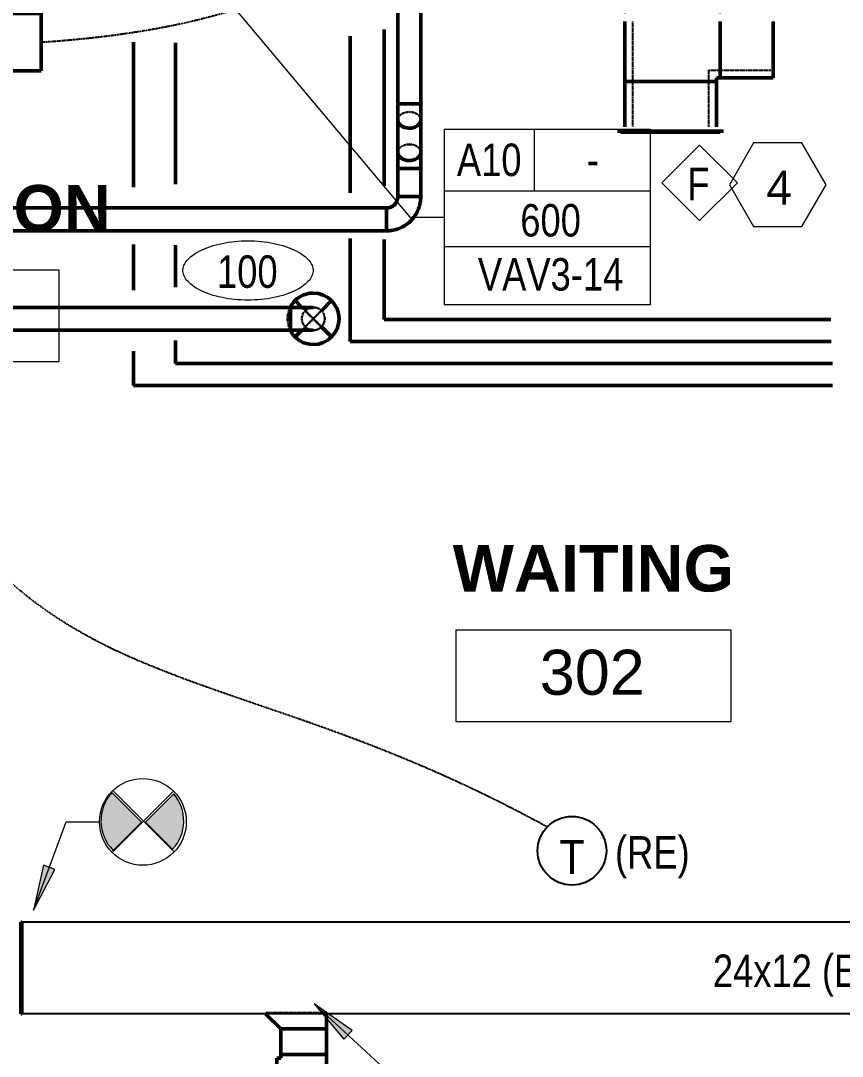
# Model space of a CAD drawing. Header units: inches. Extents: x 12453 to 15257, y -272 to 1517.
# Drawn here: x 13968.7 to 14183.9, y 220.9 to 492.3 of the extents above; entities that cross this region are included whole.
import ezdxf

# ---------------------------------------------------------------- set-up
doc = ezdxf.new("R2010")
doc.units = ezdxf.units.IN
doc.header["$MEASUREMENT"] = 0
for name, pattern in [('_ Hidden  _below_ behind_ beyond_', [0.09375, 0.0625, -0.03125]), ('Dash', [0.25, 0.125, -0.125]), ('Hidden 1_16_', [0.09374999999999999, 0.06249999999999999, -0.03124999999999999]), ('Hidden 1_32_', [0.0625, 0.03125, -0.03125])]:
    doc.linetypes.add(name, pattern=pattern)
for name, color, linetype, lineweight in [('A-ANNO-NOTE', 131, 'Continuous', 20), ('A-AREA-IDEN', 2, 'Continuous', 20), ('A-DETL', 90, 'Continuous', 9), ('A-DETL-DEMO', 6, 'Continuous', 18), ('G-ANNO-TEXT', 231, 'Continuous', 9), ('M-EQPM', 50, 'Continuous', 18), ('M-EQPM-HDLN', 50, 'Continuous', 18), ('M-EQPM-IDEN', 50, 'Continuous', 20), ('M-HVAC-CDFF', 50, 'Continuous', 50), ('M-HVAC-CDFF-IDEN', 2, 'Continuous', 20), ('M-HVAC-DUCT', 70, 'Continuous', 18), ('M-HVAC-DUCT-ANNO', 70, 'Continuous', 18), ('M-HVAC-DUCT-IDEN', 70, 'Continuous', 20)]:
    doc.layers.add(name, color=color, linetype=linetype, lineweight=lineweight)
doc.styles.add('Arial', font='arial.ttf', dxfattribs={"height": 11.80239520958082})
doc.styles.add('Arial_B', font='arialbd.ttf', dxfattribs={"height": 12.17707442258339})
doc.styles.add('Swis721 BT', font='swiss.ttf', dxfattribs={"width": 0.8, "height": 8.514637904468403})
doc.styles.add('Trebuchet MS', font='trebuc.ttf', dxfattribs={"height": 8.86153846153846})

# ---------------------------------------------------------------- blocks, each defined once
blk = doc.blocks.new('Rectangular Union - Standard-2905295-3RD FLOOR PLAN - NEW')
at = {"layer": 'M-HVAC-DUCT', "lineweight": 50}
for p, q in [((-0.125, -12), (-0.125, 12)), ((-0.125, 12), (0.125, 12)), ((0.125, 12), (0.125, -12)), ((-0.125, -12), (0.125, -12))]:
    blk.add_line(p, q, dxfattribs=at)
blk = doc.blocks.new('Round Elbow - 1 D-V174-3RD FLOOR PLAN - NEW')
at = {"layer": 'M-HVAC-DUCT', "lineweight": 50}
for p, q in [((-2.999999999999785, 5.999999999999663), (2.405550227566111e-13, 5.999999999999659)), ((2.432195580157115e-13, 5.999999999999659), (3.000000000000321, 5.999999999999654)), ((-5.999999999999742, -3.34215477997225e-13), (-5.999999999999742, 2.99999999999971)), ((-5.999999999999742, -3.000000000000394), (-5.999999999999742, -3.368800132563254e-13))]:
    blk.add_line(p, q, dxfattribs=at)
at = {"layer": 'M-HVAC-DUCT', "lineweight": 50, "flags": 128}
for points in [[(-2.999999999987721, 6.00000000000034), (-3.00239968000551, 5.880031997440368), (-3.00959488107901, 5.760255918092866), (-3.021574092426817, 5.640863378133644), (-3.03831814986006, 5.522045380157691), (-3.059800266464208, 5.403992007615215), (-3.08598607543081, 5.286892120718675), (-3.116833685055553, 5.170933054308192), (-3.15229374574028, 5.056300318152124), (-3.192309528953956, 4.943177300175306), (-3.236817017979319, 4.831744973074364), (-3.2857450103279, 4.722181604802357), (-3.339015231650137, 4.614662473375687), (-3.396542460955061, 4.509359586469144), (-3.458234666947191, 4.406441406237717), (-3.523993155258267, 4.306072579815349), (-3.59371272633507, 4.208413675912879), (-3.667281843735054, 4.113620927944907), (-3.744582812565113, 4.021845984085984), (-3.825491967766083, 3.933235664668814), (-3.909879871945577, 3.847931727302011), (-3.997611522464467, 3.766070640087718), (-4.088546567390948, 3.687783363303651), (-4.18253953005751, 3.613195139891331), (-4.279440041769248, 3.542425295097359), (-4.379093082382496, 3.47558704557673), (-4.481339228288561, 3.412787318270602), (-4.58601490746696, 3.354126579345688), (-4.692952661156595, 3.299698673470857), (-4.801981411768337, 3.24959067368502), (-4.912926736557437, 3.203882742098471), (-5.025611146671053, 3.162648001651746), (-5.139854371092041, 3.125952419132886), (-5.255473645030178, 3.093854699645476), (-5.372284002313335, 3.066406192694557), (-5.490098571286125, 3.043650810035046), (-5.608728873773997, 3.0256249554252), (-5.727985126594375, 3.01235746638747), (-5.847676545186459, 3.003869568073582), (-5.967611648812635, 3.000174839310602), (-5.999999999987721, 3.000000000000341)], [(-5.999999999987721, -2.999999999999658), (-5.640095992307123, -2.99280095994834), (-5.280767754265979, -2.971215356723405), (-4.922590134386609, -2.935277722684418), (-4.566136140459093, -2.885045550380596), (-4.211976022832004, -2.820599200570882), (-3.860676362142385, -2.742041773668006), (-3.512799162910596, -2.649498944796846), (-3.168900954442051, -2.543118762741642), (-2.829531900511938, -2.423071413101297), (-2.495234919210815, -2.289548946025888), (-2.166544814393091, -2.142764968979463), (-1.843987420114445, -1.982954305013095), (-1.528078759393793, -1.810372617098664), (-1.219324218699512, -1.625295999120226), (-0.9182177394313839, -1.428020534186657), (-0.6252410277256785, -1.218861820958295), (-0.3408627838221036, -0.9981544687583436), (-0.06553795224363056, -0.7662515622678255), (0.2002930060075414, -0.5235240966676428), (0.45620481810829, -0.2703603841243875), (0.7017880797498036, -0.007165432571468954), (0.9366499101033695, 0.2656397022130931), (1.16041458034033, 0.5476185902090264), (1.372724114721222, 0.8383201253479909), (1.573238863282768, 1.137279247187052), (1.761638045203199, 1.444017684905248), (1.937620261976917, 1.758044722436693), (2.100903979600389, 2.078857983510033), (2.251227978958922, 2.405944235343895), (2.388351773717204, 2.738780209710171), (2.51205599505738, 3.076833440051359), (2.622142742615324, 3.419563113312619), (2.718435901077555, 3.766420935128735), (2.800781421929968, 4.116852006977523), (2.869047569908161, 4.470295713897939), (2.923125133738722, 4.826186621356782), (2.962927600852253, 5.183955379821668), (2.988391295792553, 5.543029635597917), (2.999475482081834, 5.902834946476104), (3.000000000012278, 6.00000000000034)]]:
    blk.add_lwpolyline(points, dxfattribs=at)
blk = doc.blocks.new('Round Elbow - 1 D-V195-3RD FLOOR PLAN - NEW')
at = {"layer": 'M-HVAC-DUCT', "lineweight": 50}
for p, q in [((14067.50129805829, 470.4896909622692), (14070.50129805829, 470.489690962269)), ((14070.50129805829, 470.489690962269), (14073.50129805829, 470.4896909622692))]:
    blk.add_line(p, q, dxfattribs=at)
at = {"layer": 'M-HVAC-DUCT', "lineweight": 50, "flags": 128}
for points in [[(14067.5012980583, 470.4896909622695), (14067.5012980583, 470.2497549571499), (14067.5012980583, 470.0102027984545), (14067.5012980583, 469.7714177185361), (14067.5012980583, 469.5337817225839), (14067.5012980583, 469.2976749774994), (14067.5012980583, 469.0634752037067), (14067.5012980583, 468.8315570708847), (14067.5012980583, 468.6022915985726), (14067.5012980583, 468.376045562619), (14067.5012980583, 468.1531809084178), (14067.5012980583, 467.9340541718738), (14067.5012980583, 467.7190159090209), (14067.5012980583, 467.5084101352072), (14067.5012980583, 467.3025737747445), (14067.5012980583, 467.1018361218996), (14067.5012980583, 466.9065183140951), (14067.5012980583, 466.716932818159), (14067.5012980583, 466.5333829304408), (14067.5012980583, 466.3561622916066), (14067.5012980583, 466.2470502751505)], [(14073.5012980583, 466.2470502751505), (14073.5012980583, 466.4201043114469), (14073.5012980583, 466.5996688182525), (14073.5012980583, 466.7854565306615), (14073.5012980583, 466.9771702279664), (14073.5012980583, 467.1745032091483), (14073.5012980583, 467.3771397835333), (14073.5012980583, 467.5847557758282), (14073.5012980583, 467.7970190447354), (14073.5012980583, 468.0135900143047), (14073.5012980583, 468.2341222171837), (14073.5012980583, 468.4582628488925), (14073.5012980583, 468.6856533322346), (14073.5012980583, 468.915929890944), (14073.5012980583, 469.1487241316495), (14073.5012980583, 469.3836636332267), (14073.5012980583, 469.6203725425901), (14073.5012980583, 469.8584721759805), (14073.5012980583, 470.0975816247762), (14073.5012980583, 470.337318364866), (14073.5012980583, 470.4896909622695)]]:
    blk.add_lwpolyline(points, dxfattribs=at)
at = {"layer": 'M-HVAC-DUCT', "lineweight": 50}
for start_param, end_param in [(3.141592653589793, 4.712388980384683), (4.712388980384683, 6.283185307179586)]:
    blk.add_ellipse((14070.50129805829, 466.24705027515), major_axis=(3, 0), ratio=0.7071067811866101, start_param=start_param, end_param=end_param, dxfattribs=at)
blk = doc.blocks.new('Return Grille _350_ - 350FS-3207972-3RD FLOOR PLAN - NEW')
at = {"layer": 'M-HVAC-CDFF'}
for p, q in [((14125.06661754473, 463.3189450449469), (14152.81661754473, 463.3189450449469)), ((14125.94161754473, 463.0689450449468), (14151.94161754473, 463.0689450449468))]:
    blk.add_line(p, q, dxfattribs=at)
blk = doc.blocks.new('Rectangular Elbow - Mitered - Standard-2783415-3RD FLOOR PLAN - NEW')
at = {"layer": 'M-HVAC-DUCT', "lineweight": 50}
for p, q in [((-6.999999999999742, -6.00000000000033), (-6.999999999999742, 5.999999999999668)), ((-6.999999999999742, 5.999999999999668), (-6.00000000000033, 5.999999999999668)), ((5.999999999999666, 6.999999999999668), (-6.00000000000033, 6.999999999999668)), ((-6.00000000000033, 6.999999999999668), (-6.00000000000033, 5.999999999999668)), ((5.999999999999666, -6.00000000000033), (5.999999999999666, 6.999999999999666)), ((5.999999999999666, -6.00000000000033), (-6.999999999999742, -6.00000000000033))]:
    blk.add_line(p, q, dxfattribs=at)
blk = doc.blocks.new('Rectangular Tap - Beveled - Standard-2910268-3RD FLOOR PLAN - NEW')
at = {"layer": 'A-DETL-DEMO', "linetype": 'Hidden 1_16_', "lineweight": 30}
for p, q in [((-0.2399999999997785, -5.999999999999718), (-0.2399999999998297, 10.00000000000029)), ((-0.2399999999997977, 10.00000000000029), (2.451372438372345e-13, 10.00000000000029)), ((-0.001953124999735767, -5.999999999999717), (-0.2399999999997977, -5.999999999999717))]:
    blk.add_line(p, q, dxfattribs=at)
at = {"layer": 'M-HVAC-DUCT', "lineweight": 50}
for p, q in [((4.00000000000021, 6.000000000000279), (7.041034422172742e-13, 10.00000000000029)), ((4.00000000000021, -5.999999999999717), (4.00000000000021, 6.000000000000279)), ((4.00000000000021, -5.999999999999717), (3.417266469796231e-13, -5.999999999999717))]:
    blk.add_line(p, q, dxfattribs=at)
blk = doc.blocks.new('Round Diffuser _R-OMNI_ - R-OMNI-06-V236-3RD FLOOR PLAN - NEW')
at = {"layer": 'A-DETL-DEMO', "linetype": 'Hidden 1_16_', "lineweight": 30}
for p, q in [((-2.998618932067334, 2.998618932067203), (2.119939275628699, -2.119939275628854)), ((2.998618932068946, 2.998618932068343), (-2.119939275626034, -2.119939275626626))]:
    blk.add_line(p, q, dxfattribs=at)
blk.add_arc((7.354117315117036e-13, -9.937898164509555e-13), 6.750000000000678, 63.47184638809334, 116.5281536119006, dxfattribs=at)
at = {"layer": 'M-HVAC-CDFF'}
for p, q in [((-4.772970773008876, 4.772970773008752), (-2.999999999999194, 2.999999999999063)), ((4.772970773009852, 4.772970773009246), (3.000000000000806, 3.000000000000203)), ((-2.121320343558643, -2.121320343559236), (-4.772970773009516, -4.772970773010104)), ((2.121320343560557, -2.121320343560713), (4.772970773010464, -4.772970773010631))]:
    blk.add_line(p, q, dxfattribs=at)
for radius, start, end in [(6.750000000000687, 116.5447796917109, 179.9999999999999), (6.750000000000687, 359.9999999999996, 63.455220308286), (6.75000000000069, 179.9999999999998, 359.9999999999993)]:
    blk.add_arc((7.354117315117036e-13, -9.937898164509555e-13), radius, start, end, dxfattribs=at)
blk = doc.blocks.new('Round Elbow - 1 D-V232-3RD FLOOR PLAN - NEW')
at = {"layer": 'A-DETL-DEMO', "linetype": 'Hidden 1_16_', "lineweight": 30, "flags": 128}
for points in [[(12916.56178738359, 436.2976748771688), (12916.54481158696, 436.2976748771688), (12916.53742212944, 436.2976748771688), (12916.53707245081, 436.2976748771688)], [(12916.53707245081, 430.2976748771688), (12916.54187181085, 430.2976748771688), (12916.556262213, 430.2976748771688)]]:
    blk.add_lwpolyline(points, dxfattribs=at)
at = {"layer": 'A-DETL-DEMO', "linetype": 'Hidden 1_16_', "lineweight": 30}
for radius, start, end in [(3, 90, 180), (3.000000000000057, 179.9999999999989, 270.0000000000007)]:
    blk.add_arc((12916.5370724508, 433.2976748771684), radius, start, end, dxfattribs=at)
at = {"layer": 'M-HVAC-DUCT', "lineweight": 50}
for p, q in [((12922.5370724508, 436.2976748771685), (12922.5370724508, 433.2976748771684)), ((12922.5370724508, 433.2976748771684), (12922.5370724508, 430.2976748771684))]:
    blk.add_line(p, q, dxfattribs=at)
at = {"layer": 'M-HVAC-DUCT', "lineweight": 50, "flags": 128}
for points in [[(12922.53707245081, 436.2976748771688), (12922.2971364457, 436.2976748771688), (12922.057584287, 436.2976748771688), (12921.81879920708, 436.2976748771688), (12921.58116321113, 436.2976748771688), (12921.34505646604, 436.2976748771688), (12921.11085669225, 436.2976748771688), (12920.87893855943, 436.2976748771688), (12920.64967308712, 436.2976748771688), (12920.42342705116, 436.2976748771688), (12920.20056239696, 436.2976748771688), (12919.98143566042, 436.2976748771688), (12919.76639739757, 436.2976748771688), (12919.55579162375, 436.2976748771688), (12919.34995526329, 436.2976748771688), (12919.14921761044, 436.2976748771688), (12918.95389980264, 436.2976748771688), (12918.7643143067, 436.2976748771688), (12918.58076441898, 436.2976748771688), (12918.40354378015, 436.2976748771688), (12918.23293590542, 436.2976748771688), (12918.06921373099, 436.2976748771688), (12917.91263917742, 436.2976748771688), (12917.7634627306, 436.2976748771688), (12917.62192304101, 436.2976748771688), (12917.48824654197, 436.2976748771688), (12917.36264708736, 436.2976748771688), (12917.2453256095, 436.2976748771688), (12917.13646979776, 436.2976748771688), (12917.03625379818, 436.2976748771688), (12916.94483793501, 436.2976748771688), (12916.86236845412, 436.2976748771688), (12916.78897728908, 436.2976748771688), (12916.72478185011, 436.2976748771688), (12916.6698848362, 436.2976748771688), (12916.62437407088, 436.2976748771688), (12916.58832236167, 436.2976748771688), (12916.56178738359, 436.2976748771688)], [(12916.556262213, 430.2976748771688), (12916.58022063569, 430.2976748771688), (12916.61370875056, 430.2976748771688), (12916.65667298377, 430.2976748771688), (12916.7090446017, 430.2976748771688), (12916.77073982095, 430.2976748771688), (12916.84165994232, 430.2976748771688), (12916.92169150875, 430.2976748771688), (12917.0107064868, 430.2976748771688), (12917.10856247149, 430.2976748771688), (12917.21510291414, 430.2976748771688), (12917.33015737275, 430.2976748771688), (12917.45354178473, 430.2976748771688), (12917.58505876135, 430.2976748771688), (12917.72449790351, 430.2976748771688), (12917.87163613831, 430.2976748771688), (12918.02623807597, 430.2976748771688), (12918.18805638637, 430.2976748771688), (12918.35683219473, 430.2976748771688), (12918.53229549577, 430.2976748771688), (12918.71416558562, 430.2976748771688), (12918.90215151095, 430.2976748771688), (12919.09595253438, 430.2976748771688), (12919.29525861561, 430.2976748771688), (12919.49975090742, 430.2976748771688), (12919.70910226577, 430.2976748771688), (12919.92297777315, 430.2976748771688), (12920.14103527438, 430.2976748771688), (12920.36292592395, 430.2976748771688), (12920.58829474418, 430.2976748771688), (12920.81678119302, 430.2976748771688), (12921.0480197409, 430.2976748771688), (12921.28164045547, 430.2976748771688), (12921.51726959341, 430.2976748771688), (12921.75453019839, 430.2976748771688), (12921.99304270403, 430.2976748771688), (12922.23242554121, 430.2976748771688), (12922.47229574847, 430.2976748771688), (12922.53707245081, 430.2976748771688)]]:
    blk.add_lwpolyline(points, dxfattribs=at)
blk = doc.blocks.new('Nailor D35SST 3-10 - Nailor D35SST 3-10-3185913-3RD FLOOR PLAN - NEW')
at = {"layer": 'A-DETL-DEMO', "linetype": 'Hidden 1_16_', "lineweight": 30}
for p, q in [((51.00000000000023, 2.625000000000836), (51.00000000000023, 18.37500000000043)), ((51.00000000000023, -15.3749999999998), (51.00000000000023, 0.3750000000010764))]:
    blk.add_line(p, q, dxfattribs=at)
at = {"layer": 'M-EQPM', "lineweight": 50}
for p, q in [((-4.999999999999203, 24.49999999998726), (-4.999999999999203, 20.49999999998681)), ((-4.999999999999753, 24.50000000000033), (5.000000000000246, 24.50000000000033)), ((5.000000000000568, 20.49999999998681), (5.000000000000568, 24.49999999998726)), ((9.000000000000245, 20.50000000000033), (-8.999999999999753, 20.50000000000033)), ((-8.999999999999753, 20.50000000000033), (-8.999999999999753, -20.49999999999967)), ((9.000000000000245, -20.49999999999967), (9.000000000000245, 20.50000000000033)), ((15.00000000000025, 19.50000000000032), (9.000000000000243, 19.50000000000032)), ((15.00000000000025, 1.50000000000032), (15.00000000000025, 19.50000000000032)), ((-23.99999999999975, -20.49999999999977), (-23.99999999999975, 13.50000000000025)), ((-8.999999999999753, 13.50000000000025), (-23.99999999999975, 13.50000000000025)), ((-8.999999999999753, 13.50000000000025), (-8.999999999999753, -20.49999999999977)), ((15.00000000000028, 1.50000000000032), (9.000000000000274, 1.50000000000032)), ((9.000000000000243, 1.50000000000032), (15.00000000000025, 1.50000000000032)), ((15.00000000000028, -16.49999999999968), (15.00000000000028, 1.50000000000032)), ((9.000000000000274, -16.49999999999968), (15.00000000000028, -16.49999999999968)), ((-23.99999999999975, -20.49999999999977), (-8.999999999999753, -20.49999999999977)), ((-8.999999999999753, -20.49999999999967), (9.000000000000245, -20.49999999999967))]:
    blk.add_line(p, q, dxfattribs=at)
at = {"layer": 'M-EQPM-HDLN', "linetype": 'Dash', "lineweight": 9}
for p, q in [((48.54875386616201, 19.50000000000032), (15.00000000000024, 19.50000000000032)), ((15.00000000000028, -16.49999999999968), (48.54875386616169, -16.49999999999968))]:
    blk.add_line(p, q, dxfattribs=at)
blk = doc.blocks.new('Round Elbow - 1 D-3188123-3RD FLOOR PLAN - NEW')
at = {"layer": 'A-DETL-DEMO', "linetype": 'Hidden 1_16_', "lineweight": 30}
for centre, ratio, start_param, end_param in [((14070.50129805829, 457.7617689009112), 0.7071067811865532, 1.570796326794897, 3.14159265358984), ((14070.50129805829, 457.7617689009111), 0.7071067811865911, 0, 1.570796326794897)]:
    blk.add_ellipse(centre, major_axis=(3, 0), ratio=ratio, start_param=start_param, end_param=end_param, dxfattribs=at)
at = {"layer": 'M-HVAC-DUCT', "lineweight": 50}
for p, q in [((14070.50129805829, 453.5191282137919), (14067.50129805829, 453.5191282137919)), ((14073.50129805829, 453.5191282137919), (14070.50129805829, 453.5191282137919))]:
    blk.add_line(p, q, dxfattribs=at)
at = {"layer": 'M-HVAC-DUCT', "lineweight": 50, "flags": 128}
for points in [[(14067.5012980583, 453.5191282137922), (14067.5012980583, 453.7590642189122), (14067.5012980583, 453.9986163776075), (14067.5012980583, 454.2374014575259), (14067.5012980583, 454.4750374534775), (14067.5012980583, 454.7111441985625), (14067.5012980583, 454.9453439723552), (14067.5012980583, 455.1772621051769), (14067.5012980583, 455.406527577489), (14067.5012980583, 455.632773613443), (14067.5012980583, 455.8556382676442), (14067.5012980583, 456.0747650041882), (14067.5012980583, 456.2898032670412), (14067.5012980583, 456.5004090408549), (14067.5012980583, 456.7062454013175), (14067.5012980583, 456.9069830541625), (14067.5012980583, 457.1023008619668), (14067.5012980583, 457.2918863579031), (14067.5012980583, 457.4754362456209), (14067.5012980583, 457.6526568844556), (14067.5012980583, 457.7617689009115)], [(14073.5012980583, 457.7617689009115), (14073.5012980583, 457.5887148646152), (14073.5012980583, 457.4091503578093), (14073.5012980583, 457.2233626454005), (14073.5012980583, 457.0316489480955), (14073.5012980583, 456.8343159669131), (14073.5012980583, 456.6316793925287), (14073.5012980583, 456.4240634002335), (14073.5012980583, 456.2118001313262), (14073.5012980583, 455.9952291617574), (14073.5012980583, 455.7746969588781), (14073.5012980583, 455.5505563271693), (14073.5012980583, 455.3231658438273), (14073.5012980583, 455.0928892851178), (14073.5012980583, 454.8600950444124), (14073.5012980583, 454.6251555428353), (14073.5012980583, 454.3884466334719), (14073.5012980583, 454.1503470000814), (14073.5012980583, 453.9112375512857), (14073.5012980583, 453.6715008111959), (14073.5012980583, 453.5191282137922)]]:
    blk.add_lwpolyline(points, dxfattribs=at)
at = {"layer": 'M-HVAC-DUCT', "lineweight": 50}
for start_param, end_param in [(3.141592653589793, 4.712388980384683), (4.712388980384683, 6.283185307179586)]:
    blk.add_ellipse((14070.50129805829, 457.7617689009111), major_axis=(3, 0), ratio=0.7071067811865532, start_param=start_param, end_param=end_param, dxfattribs=at)
blk = doc.blocks.new('Rectangular Elbow - Mitered - Standard-V202-3RD FLOOR PLAN - NEW')
at = {"layer": 'A-DETL-DEMO', "linetype": 'Hidden 1_16_', "lineweight": 30}
for p, q in [((-12.99999999999975, -12.00000000000033), (-12.99999999999975, -4.986493475250086)), ((11.99999999999967, -12.00000000000033), (11.99999999999967, -4.986493475250099)), ((11.99999999999967, -12.00000000000033), (-12.99999999999975, -12.00000000000033))]:
    blk.add_line(p, q, dxfattribs=at)
at = {"layer": 'M-HVAC-DUCT', "lineweight": 50}
for p, q in [((-12.99999999999975, -2.736493475250289), (-12.99999999999975, 11.99999999999967)), ((-12.99999999999975, 11.99999999999967), (-12.00000000000033, 11.99999999999967)), ((11.99999999999967, 12.99999999999967), (-12.00000000000033, 12.99999999999967)), ((-12.00000000000033, 12.99999999999967), (-12.00000000000033, 11.99999999999967)), ((11.99999999999967, -2.736493475250305), (11.99999999999967, 12.99999999999967))]:
    blk.add_line(p, q, dxfattribs=at)
blk = doc.blocks.new('Diffuser Tag - Diffuser Tag _GPI_ - Airflow Only-1174567-3RD FLOOR PLAN - NEW')
at = {"layer": 'M-HVAC-CDFF-IDEN'}
for points, knots in [([(-0.2733821722393264, 8.234832660405194e-16), (-0.2733821722393264, 0.002120544972881543), (-0.2729835601545574, 0.00647847487141492), (-0.2703405630587479, 0.01531469710434119), (-0.2634260964460383, 0.02693955562540351), (-0.248144382122115, 0.04138758304565707), (-0.219066139123674, 0.05918199625253466), (-0.1685048339180955, 0.07621826088950157), (-0.09564779723932655, 0.0834729008052498), (-0.02279076056055762, 0.07621826088950127), (0.02777054464502081, 0.05918199625253412), (0.05684878764346215, 0.04138758304565641), (0.07213050196738555, 0.02693955562540276), (0.07904496858009517, 0.01531469710434035), (0.0816879656759046, 0.006478474871414024), (0.08208657776067356, 0.00212054497288066), (0.0820865777606736, -5.985621849243556e-17)], [-2.186510674934082e-15, -2.186510674934082e-15, -2.186510674934082e-15, -2.186510674934082e-15, 0.09817477042467884, 0.1963495408493599, 0.3926990816987219, 0.589048622548084, 0.7853981633974461, 1.17809724509617, 1.570796326794894, 1.963495408493618, 2.356194490192343, 2.552544031041704, 2.748893571891067, 2.945243112740429, 3.04341788316511, 3.141592653589791, 3.141592653589791, 3.141592653589791, 3.141592653589791]), ([(0.0820865777606736, -3.244976466198412e-18), (0.0820865777606736, -0.002120544972880719), (0.08168796567590463, -0.0064784748714141), (0.07904496858009527, -0.01531469710434032), (0.07213050196738575, -0.02693955562540273), (0.05684878764346234, -0.04138758304565628), (0.02777054464502117, -0.05918199625253387), (-0.02279076056055731, -0.07621826088950084), (-0.09564779723932616, -0.08347290080524901), (-0.1685048339180951, -0.07621826088950065), (-0.2190661391236737, -0.0591819962525334), (-0.248144382122115, -0.04138758304565567), (-0.2634260964460383, -0.02693955562540207), (-0.270340563058748, -0.01531469710433957), (-0.2729835601545574, -0.006478474871413342), (-0.2733821722393264, -0.002120544972879948), (-0.2733821722393264, 7.731000999696823e-16)], [3.14159265358979, 3.14159265358979, 3.14159265358979, 3.14159265358979, 3.239767424014471, 3.337942194439152, 3.534291735288514, 3.730641276137876, 3.926990816987239, 4.319689898685963, 4.712388980384687, 5.105088062083411, 5.497787143782135, 5.694136684631498, 5.89048622548086, 6.086835766330221, 6.185010536754902, 6.283185307179584, 6.283185307179584, 6.283185307179584, 6.283185307179584])]:
    blk.add_open_spline(points, degree=3, knots=knots, dxfattribs=at)
blk = doc.blocks.new('Room Tag - Room Tag-84095-3RD FLOOR PLAN - NEW')
at = {"layer": 'A-AREA-IDEN'}
for p, q in [((-0.3749999999999999, -0.06249999999999998), (-0.3749999999999999, -0.3124999999999999)), ((-0.3749999999999999, -0.06249999999999998), (0.3749999999999999, -0.06249999999999998)), ((0.3749999999999999, -0.06249999999999998), (0.3749999999999999, -0.3124999999999999)), ((-0.3749999999999999, -0.3124999999999999), (0.3749999999999999, -0.3124999999999999))]:
    blk.add_line(p, q, dxfattribs=at)
blk = doc.blocks.new('Mechanical Equipment Tag - VAV-1159225-3RD FLOOR PLAN - NEW')
at = {"layer": 'M-EQPM-IDEN'}
for p, q in [((0.05117652664444897, -0.1709214427389848), (0.05117652664444821, -0.6506089427389851)), ((0.05117652664444897, -0.1709214427389848), (0.6129984166804646, -0.1709214427389866)), ((0.2971114323324517, -0.3386297760723189), (0.297111432332452, -0.1709214427389855)), ((0.6129984166804646, -0.1709214427389866), (0.6129984166804638, -0.6506089427389867)), ((0.0511765266444487, -0.3386297760723181), (0.6129984166804644, -0.3386297760723199)), ((0.05117652664444846, -0.4909735260723181), (0.6129984166804641, -0.4909735260723199)), ((0.6129984166804638, -0.6506089427389867), (0.05117652664444821, -0.6506089427389851))]:
    blk.add_line(p, q, dxfattribs=at)
blk = doc.blocks.new('Diffuser Tag - Diffuser Tag _GPI_ - Diffuser Tag Only-1174569-3RD FLOOR PLAN - NEW')
at = {"layer": 'M-HVAC-CDFF-IDEN'}
for p, q in [((0.1871647027606747, 0.1031249999999986), (0.08403970276067355, 4.163336342344336e-17)), ((0.2902897027606737, -2.684050898205114e-15), (0.1871647027606747, 0.1031249999999986)), ((0.08403970276067355, 4.033232081646076e-17), (0.187164702760672, -0.1031250000000012)), ((0.1871647027606719, -0.1031250000000012), (0.2902897027606737, -2.664535259100375e-15))]:
    blk.add_line(p, q, dxfattribs=at)
blk = doc.blocks.new('Note Hexagon - Note Hexagon - _GPI_-1528888-3RD FLOOR PLAN - NEW')
at = {"layer": 'A-ANNO-NOTE'}
for p, q in [((-0.06936595791414911, 0.1146539663481912), (-0.1352839266641504, 0.000480695341454583)), ((0.06246997958585079, 0.1146539663481897), (-0.06936595791414911, 0.1146539663481912)), ((0.1283879483358497, 0.0004806953414513018), (0.06246997958585077, 0.1146539663481897)), ((-0.1352839266641504, 0.0004806953414545882), (-0.06936595791415202, -0.1136925756652837)), ((0.06246997958584775, -0.1136925756652856), (0.1283879483358497, 0.0004806953414513356)), ((-0.06936595791415205, -0.1136925756652837), (0.06246997958584773, -0.1136925756652856))]:
    blk.add_line(p, q, dxfattribs=at)
blk = doc.blocks.new('Point of Connection - Point of Connection - _GPI_-746426-3RD FLOOR PLAN - NEW')
at = {"layer": 'A-ANNO-NOTE', "lineweight": 9}
h = blk.add_hatch(color=256, dxfattribs=at)
edge = h.paths.add_edge_path(flags=0)
edge.add_arc((-0.002280299266980333, 0.004650984430885837), 0.1145497240274478, 137.6645063476148, 224.8464373478384, ccw=False)
edge.add_line((-0.08695706292251913, 0.08179685257421848), (-0.006262837864139767, 0.001102627515838714))
edge.add_line((-0.006262837864139766, 0.00110262751583871), (-0.08349598583011647, -0.07613052045013786))
h = blk.add_hatch(color=256, dxfattribs=at)
edge = h.paths.add_edge_path(flags=0)
edge.add_line((0.07871055801337995, -0.07328055057716999), (0.004327379920371133, 0.0011026275158387))
edge.add_line((0.004327379920371121, 0.0011026275158387), (0.08177458262271144, 0.07854983021817939))
edge.add_arc((-0.005508123295087922, 0.004365138249880495), 0.1145497240274478, -42.674609157798386, 40.36239929141709, ccw=False)
at = {"layer": 'A-ANNO-NOTE'}
for p, q in [((-0.08622730235600952, -0.08204120768564219), (0.08121650285044459, 0.08540259752081159)), ((0.08274005169439434, -0.08048941496779564), (-0.08467550963816298, 0.08692614636476134)), ((-0.006262837864139766, 0.00110262751583871), (-0.08695706292251913, 0.08179685257421848)), ((0.08177458262271144, 0.07854983021817939), (0.004327379920371121, 0.0011026275158387)), ((-0.08349598583011647, -0.07613052045013786), (-0.006262837864139766, 0.00110262751583871)), ((0.004327379920371132, 0.0011026275158387), (0.07871055801337995, -0.07328055057716999))]:
    blk.add_line(p, q, dxfattribs=at)
blk.add_circle((-0.002505399752782466, 0.001680694917584698), 0.118400650129163, dxfattribs=at)
for centre, start, end in [((-0.002280299266980333, 0.004650984430885837), 137.6645063476145, 224.846437347838), ((-0.005508123295087922, 0.004365138249880495), 317.3253908422012, 40.36239929141682)]:
    blk.add_arc(centre, 0.1145497240274478, start, end, dxfattribs=at)

msp = doc.modelspace()

# ---------------------------------------------------------------- hatches: boundary and pattern name
at = {"layer": 'A-ANNO-NOTE'}
for points in [[(13972.01826992873, 259.1549438959754), (13977.66283369059, 269.8617063700275), (13974.69938580477, 270.9578028884687)], [(14045.61290586557, 234.6163014051114), (14053.35427235737, 225.3121567600012), (14055.4985815233, 227.6328008840655)]]:
    msp.add_hatch(color=256, dxfattribs=at).paths.add_polyline_path(points, flags=0)

# ---------------------------------------------------------------- linework, layer by layer
for p, q in [((13972.01826992873, 259.1549438959754), (13980.58231662908, 282.3090235424382)), ((13980.58231662908, 282.3090235424382), (13989.33500100586, 282.3090235424381)), ((13974.69938580477, 270.9578028884687), (13972.01826992873, 259.1549438959754)), ((13972.01826992873, 259.1549438959754), (13977.66283369059, 269.8617063700275)), ((13977.66283369059, 269.8617063700275), (13974.69938580477, 270.9578028884687)), ((14045.61290586557, 234.6163014051114), (14053.35427235737, 225.3121567600012)), ((14055.4985815233, 227.6328008840655), (14045.61290586557, 234.6163014051114)), ((14045.61290586557, 234.6163014051114), (14074.67014811969, 207.7669839003779)), ((14053.35427235737, 225.3121567600012), (14055.4985815233, 227.6328008840655))]:
    msp.add_line(p, q, dxfattribs=at)
at = {"layer": 'A-DETL', "lineweight": 50}
for p, q in [((14063.89695079325, 489.9866672375286), (14063.89695079325, 448.9866672375286)), ((13998.28484525482, 486.6423890733112), (13998.28484525482, 448.6423890733112)), ((14009.28484525482, 486.4876510141363), (14009.28484525482, 449.4876510141364)), ((14054.98739863918, 447.1979644486084), (14054.98739863918, 488.1979644486084)), ((14054.98739863918, 408.1979644486084), (14054.98739863918, 435.1979644486084)), ((14063.89695079325, 434.9866672375287), (14063.89695079325, 413.9866672375287)), ((13998.28484525482, 433.6423890733112), (13998.28484525482, 421.6423890733112)), ((14009.28484525482, 433.4876510141364), (14009.28484525482, 422.4876510141364)), ((14063.89695079325, 413.9866672375287), (14180.89695079325, 413.9866672375284)), ((14009.28484525482, 408.4876510141364), (14009.28484525482, 402.4876510141364)), ((14180.98739863918, 408.1979644486084), (14054.98739863918, 408.1979644486084)), ((13998.28484525482, 405.6423890733112), (13998.28484525482, 396.6423890733112)), ((14009.28484525482, 402.4876510141364), (14181.34100444397, 402.4876510141358)), ((14181.34100444397, 396.6989482252175), (13998.28484525482, 396.6989482252175))]:
    msp.add_line(p, q, dxfattribs=at)
at = {"layer": 'A-DETL', "lineweight": 25}
msp.add_circle((14113.11763053103, 274.7466471715553), 9, dxfattribs=at)
at = {"layer": 'A-DETL', "linetype": '_ Hidden  _below_ behind_ beyond_', "lineweight": 25}
for points, knots in [([(13974.0522031973, 486.6804385201964), (14051.47895029305, 491.81060388035), (14106.4775467884, 554.6146010688955), (14107.28434217978, 775.5585526409197), (14139.14104386718, 952.4473398233608), (14139.46753075383, 1041.857001360058)], [0, 0, 0, 0, 10.74350628511059, 24.35940078779797, 38.14202299338548, 38.14202299338548, 38.14202299338548, 38.14202299338548]), ([(13897.51082441526, 483.9192682174777), (13931.18464812475, 361.8460461160315), (13990.68124772956, 320.6960498528812), (14064.38435695493, 304.1280539594989), (14106.65801480653, 281.0134936426117)], [0, 0, 0, 0, 9.46166947045821, 16.21934348139409, 16.21934348139409, 16.21934348139409, 16.21934348139409])]:
    msp.add_open_spline(points, degree=3, knots=knots, dxfattribs=at)
at = {"layer": 'A-DETL-DEMO', "linetype": 'Hidden 1_16_', "lineweight": 30}
for major_axis, ratio, start_param, end_param in [((3, 0), 0.7071067811865532, 1.570796326794897, 3.136990422076355), ((2.999999999999438, 0), 0.7071067811866926, 0.004600280607978007, 1.570796326794897)]:
    msp.add_ellipse((14070.50129805829, 466.2470502751498), major_axis=major_axis, ratio=ratio, start_param=start_param, end_param=end_param, dxfattribs=at)
at = {"layer": 'M-EQPM-IDEN'}
for p, q in [((13972.58046905358, 557.6862675397565), (14070.65330763771, 440.8069676123187)), ((14070.65330763771, 440.8069676123187), (14079.66315473654, 440.8069676123188))]:
    msp.add_line(p, q, dxfattribs=at)
at = {"layer": 'M-HVAC-DUCT', "lineweight": 50}
for p, q in [((14067.5012980583, 582.2722985977952), (14067.5012980583, 470.4896909622697)), ((14073.5012980583, 470.4896909622697), (14073.5012980583, 582.2722985977952)), ((14151.94161754473, 477.3189450449471), (14151.94161754473, 492.0554385201967)), ((14165.83991491013, 492.0554385201966), (14165.83991491013, 477.3189450449466)), ((14126.94161754473, 476.318945044947), (14150.94161754473, 476.318945044947)), ((14126.94161754473, 476.318945044947), (14126.94161754473, 464.4439450449467)), ((14150.94161754473, 476.318945044947), (14150.94161754473, 464.4439450449467)), ((14165.83991491013, 477.3189450449466), (14151.94161754473, 477.3189450449471)), ((14073.50129805829, 470.4896909622692), (14067.50129805829, 470.4896909622692)), ((14067.5012980583, 466.2470502751503), (14067.5012980583, 457.7617689009117)), ((14073.5012980583, 457.7617689009117), (14073.5012980583, 466.2470502751503)), ((14067.5012980583, 453.5191282137927), (14067.5012980583, 446.2044175880307)), ((14067.50129805829, 453.5191282137922), (14073.50129805829, 453.5191282137922)), ((14073.5012980583, 446.2044175880307), (14073.5012980583, 453.5191282137927)), ((14073.50129805829, 446.2044175880304), (14067.50129805829, 446.2044175880304)), ((14064.5012980583, 443.2044175880321), (13885.51082441527, 443.2044175880321)), ((14064.50129805829, 443.2044175880318), (14064.50129805829, 437.2044175880318)), ((13885.51082441527, 437.2044175880321), (14064.5012980583, 437.2044175880321)), ((14039.34985024838, 417.1631607561738), (13885.51082441527, 417.1631607561738)), ((14039.34985024837, 417.1631607561735), (14039.34985024837, 411.1631607561735)), ((13885.51082441527, 411.1631607561738), (14039.34985024838, 411.1631607561738)), ((14036.80663263798, 228.0302374254866), (14048.80663263798, 228.0302374254866)), ((14036.80663263798, 228.0302374254866), (14036.80663263798, 221.3669101117732)), ((14048.80663263798, 228.0302374254866), (14048.80663263798, 221.3669101117732)), ((14048.80663263798, 221.3669101117732), (14036.80663263798, 221.3669101117732))]:
    msp.add_line(p, q, dxfattribs=at)
at = {"layer": 'M-HVAC-DUCT', "linetype": 'Hidden 1_32_', "lineweight": 25}
for p, q in [((14128.94161754473, 492.0554385201966), (14128.94161754473, 464.4439450449467)), ((14165.83991491013, 492.0554385201968), (14165.83991491013, 479.3189450449466)), ((14148.94161754473, 464.4439450449467), (14148.94161754473, 479.3189450449467)), ((14148.94161754473, 479.3189450449467), (14165.83991491013, 479.3189450449466))]:
    msp.add_line(p, q, dxfattribs=at)
at = {"layer": 'M-HVAC-DUCT', "lineweight": 25}
for p, q in [((13968.95388303332, 232.0302374254869), (13968.95388303332, 256.0302374254869)), ((14357.17608485008, 256.0302374254869), (13968.95388303332, 256.0302374254869)), ((14357.17608485008, 232.0302374254869), (13968.95388303332, 232.0302374254869))]:
    msp.add_line(p, q, dxfattribs=at)
at = {"layer": 'M-HVAC-DUCT', "lineweight": 50}
for centre, start_param, end_param in [((14070.50129805829, 466.2470502751498), 3.141592653589793, 4.712388980384683), ((14070.50129805829, 466.2470502751498), 4.712388980384683, 6.283185307179586), ((14070.50129805829, 457.7617689009114), 3.141592653589793, 4.712388980384683), ((14070.50129805829, 457.7617689009114), 4.712388980384683, 6.283185307179586)]:
    msp.add_ellipse(centre, major_axis=(3, 0), ratio=0.7071067811865532, start_param=start_param, end_param=end_param, dxfattribs=at)
at = {"layer": 'M-HVAC-DUCT-ANNO', "linetype": 'Hidden 1_16_', "lineweight": 30}
for p, q in [((14043.22852990481, 416.2844810997331), (14047.47117059193, 412.0418404126138)), ((14047.47117059193, 416.2844810997331), (14043.22852990481, 412.0418404126138))]:
    msp.add_line(p, q, dxfattribs=at)
for start, end in [(0, 180), (180, 0)]:
    msp.add_arc((14045.34985024837, 414.1631607561735), 3, start, end, dxfattribs=at)

# ---------------------------------------------------------------- block references
at = {"layer": 'A-ANNO-NOTE', "xscale": 96, "yscale": 96, "zscale": 96}
for name, p in [('Note Hexagon - Note Hexagon - _GPI_-1528888-3RD FLOOR PLAN - NEW', (14167.34077334489, 449.2295743423159)), ('Point of Connection - Point of Connection - _GPI_-746426-3RD FLOOR PLAN - NEW', (14000.94198179454, 282.1476768303501))]:
    msp.add_blockref(name, p, dxfattribs=at)
at = {"layer": 'A-AREA-IDEN', "xscale": 95.99999999999994, "yscale": 95.99999999999994, "zscale": 95.99999999999994}
for p in [(13942.68645963618, 432.97012791069), (14118.70011052372, 338.6112832815966)]:
    msp.add_blockref('Room Tag - Room Tag-84095-3RD FLOOR PLAN - NEW', p, dxfattribs=at)
at = {"layer": 'M-EQPM', "linetype": 'Hidden 1_16_', "lineweight": 30, "rotation": 89.9999999999999}
msp.add_blockref('Nailor D35SST 3-10 - Nailor D35SST 3-10-3185913-3RD FLOOR PLAN - NEW', (13953.5522031973, 503.180438520196), dxfattribs=at)
at = {"layer": 'M-EQPM-IDEN', "xscale": 95.99999999999994, "yscale": 95.99999999999994, "zscale": 95.99999999999994}
msp.add_blockref('Mechanical Equipment Tag - VAV-1159225-3RD FLOOR PLAN - NEW', (14074.75020817867, 480.2404261152614), dxfattribs=at)
at = {"layer": 'M-HVAC-CDFF'}
msp.add_blockref('Return Grille _350_ - 350FS-3207972-3RD FLOOR PLAN - NEW', (0, 0), dxfattribs=at)
at = {"layer": 'M-HVAC-CDFF', "linetype": 'Hidden 1_16_', "lineweight": 30, "extrusion": (0, 0, -1), "rotation": 270.0000000000008}
msp.add_blockref('Round Diffuser _R-OMNI_ - R-OMNI-06-V236-3RD FLOOR PLAN - NEW', (-14045.34985024837, 414.1631607561742), dxfattribs=at)
at = {"layer": 'M-HVAC-CDFF-IDEN', "xscale": 95.99999999999994, "yscale": 95.99999999999994, "zscale": 95.99999999999994}
for name, p in [('Diffuser Tag - Diffuser Tag _GPI_ - Diffuser Tag Only-1174569-3RD FLOOR PLAN - NEW', (14128.57376427369, 449.7879905169723)), ('Diffuser Tag - Diffuser Tag _GPI_ - Airflow Only-1174567-3RD FLOOR PLAN - NEW', (14037.41544577777, 426.8325658393151))]:
    msp.add_blockref(name, p, dxfattribs=at)
at = {"layer": 'M-HVAC-DUCT', "linetype": 'Hidden 1_16_', "lineweight": 30, "rotation": 180}
for name, p in [('Rectangular Elbow - Mitered - Standard-V202-3RD FLOOR PLAN - NEW', (14138.94161754473, 489.3189450449464)), ('Round Elbow - 1 D-V232-3RD FLOOR PLAN - NEW', (26961.88692269917, 847.4608356333418))]:
    msp.add_blockref(name, p, dxfattribs=at)
at = {"layer": 'M-HVAC-DUCT', "lineweight": 50}
for name, p in [('Round Elbow - 1 D-V195-3RD FLOOR PLAN - NEW', (0, 0)), ('Round Elbow - 1 D-V174-3RD FLOOR PLAN - NEW', (14070.50129805829, 440.2044175880311)), ('Rectangular Union - Standard-2905295-3RD FLOOR PLAN - NEW', (13968.82888303332, 244.0302374254869)), ('Rectangular Elbow - Mitered - Standard-2783415-3RD FLOOR PLAN - NEW', (14042.80663263798, 214.3669101117738))]:
    msp.add_blockref(name, p, dxfattribs=at)
at = {"layer": 'M-HVAC-DUCT', "linetype": 'Hidden 1_16_', "lineweight": 30}
msp.add_blockref('Round Elbow - 1 D-3188123-3RD FLOOR PLAN - NEW', (0, 0), dxfattribs=at)
at = {"layer": 'M-HVAC-DUCT', "linetype": 'Hidden 1_16_', "lineweight": 30, "extrusion": (0, 0, -1), "rotation": 270}
msp.add_blockref('Rectangular Tap - Beveled - Standard-2910268-3RD FLOOR PLAN - NEW', (-14042.80663263798, 232.0302374254871), dxfattribs=at)

# ---------------------------------------------------------------- texts
at = {"layer": 'A-ANNO-NOTE', "lineweight": 9, "insert": (14167.34016276194, 452.9042184698102), "char_height": 8.861538461538458, "width": 7.667999999999997, "attachment_point": 2, "line_spacing_factor": 1.032838983050847, "style": 'Trebuchet MS'}
msp.add_mtext('4', dxfattribs=at)
at = {"layer": 'A-AREA-IDEN', "lineweight": 9, "attachment_point": 2, "line_spacing_factor": 0.9385317878468562}
for s, insert, char_height, width, style in [('RECEPTION', (13942.69716730253, 449.2193133262897), 12.17707442258339, 115.0559999999999, 'Arial_B'), ('WAITING', (14118.71081819007, 354.8604686971963), 12.17707442258339, 85.1039999999999, 'Arial_B'), ('302', (14118.42478660124, 327.4181932935314), 11.80239520958082, 32.83199999999996, 'Arial')]:
    msp.add_mtext(s, dxfattribs=dict(at, insert=insert, char_height=char_height, width=width, style=style))
at = {"layer": 'G-ANNO-TEXT', "color": 7, "attachment_point": 1}
for s, insert, char_height, width, line_spacing_factor, style in [('T', (14109.92553714161, 277.5347099922069), 8.86153846153846, 8.424, 1.032838983050848, 'Trebuchet MS'), ('(RE)', (14124.38964494857, 278.5727973285993), 8.514637904468412, 22.356, 1.006669768884753, 'Swis721 BT')]:
    msp.add_mtext(s, dxfattribs=dict(at, insert=insert, char_height=char_height, width=width, line_spacing_factor=line_spacing_factor, style=style))
at = {"layer": 'M-EQPM-IDEN', "lineweight": 9, "char_height": 8.514637904468403, "attachment_point": 2, "line_spacing_factor": 1.006669768884753, "style": 'Swis721 BT'}
for s, insert, width in [('A10', (14091.43024665958, 460.0865553440243), 19.76399999999998), ('-', (14118.58646563962, 460.0865553440243), 3.563999999999996), ('600', (14107.51316417205, 444.2377276914272), 18.79199999999998), ('VAV3-14', (14107.51316417205, 430.0624852551355), 43.41599999999995)]:
    msp.add_mtext(s, dxfattribs=dict(at, insert=insert, width=width))
at = {"layer": 'M-HVAC-CDFF-IDEN', "lineweight": 9, "char_height": 8.514637904468403, "attachment_point": 2, "line_spacing_factor": 1.006669768884753, "style": 'Swis721 BT'}
for s, insert, width in [('F', (14146.25433372964, 453.7408601224311), 6.587999999999993), ('100', (14028.06248585907, 430.7854354447739), 18.79199999999998)]:
    msp.add_mtext(s, dxfattribs=dict(at, insert=insert, width=width))
at = {"layer": 'M-HVAC-DUCT-IDEN', "lineweight": 9, "insert": (14170.65759308441, 247.5338669513492), "char_height": 8.514637904468403, "width": 48.38399999999994, "attachment_point": 2, "line_spacing_factor": 1.006669768884753, "style": 'Swis721 BT'}
msp.add_mtext('24x12 (E)', dxfattribs=at)

doc.saveas('drawing.dxf')
